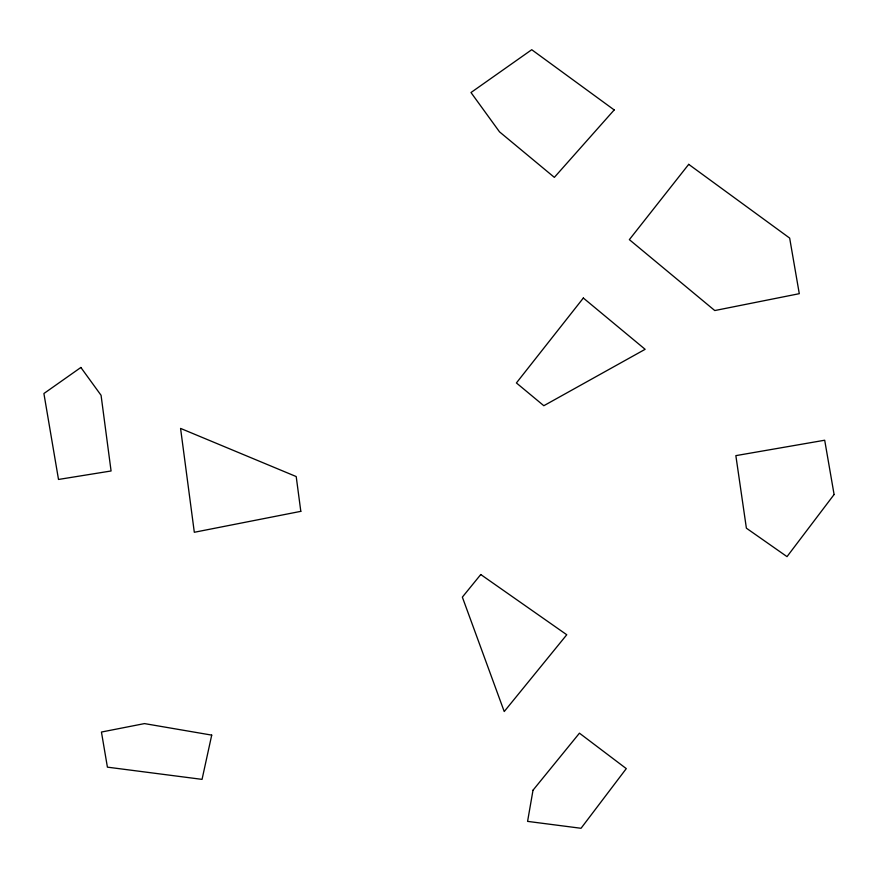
<?xml version="1.0" encoding="UTF-8"?>
<svg xmlns="http://www.w3.org/2000/svg" width="878" height="878" viewBox="0 0 878 878"><rect width="100%" height="100%" fill="white"/><g stroke="black" fill="none" stroke-linecap="round" stroke-linejoin="round"><path stroke-width="1.32" d="M533.012 790.2L527.579 821.38L581.038 828.283L626.288 768.612L579.447 733.174L533.012 790.2M211.719 735.116L202.05 779.368L107.412 767.152L101.442 732.043L144.497 723.593L211.719 735.116M834.1 494.523L787.017 556.63L746.388 528.183L735.852 455.638L824.694 440.229L834.1 494.523M583.343 298.026L516.407 382.951L543.822 405.713L645.132 349.312L583.343 298.026M688.703 164.351L629.361 239.639L714.78 310.549L799.287 293.68L789.662 238.092L688.703 164.351M480.76 574.53L462.355 597.128L504.224 711.542L566.76 634.75L480.76 574.53M614.194 109.937L554.358 177.367L499.505 131.843L470.992 92.53L531.739 49.717L614.194 109.937M80.875 367.465L43.9 393.52L58.508 479.454L111.078 470.981L101.069 395.298L80.875 367.465M300.814 511.347L194.312 532.277L180.572 428.409L296.204 476.556L300.814 511.347"/></g></svg>
